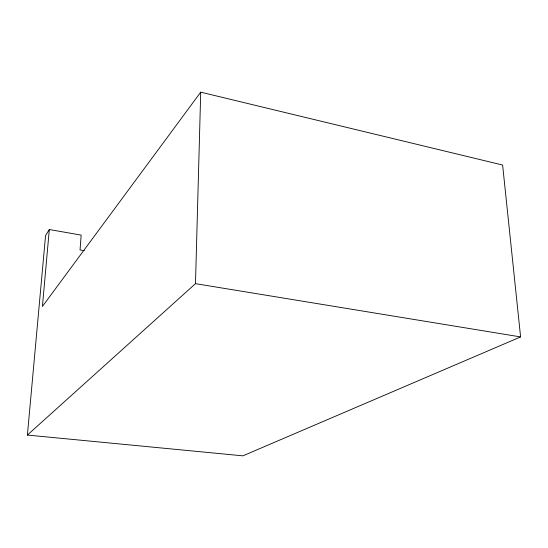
<?xml version="1.0" encoding="UTF-8"?>
<svg xmlns="http://www.w3.org/2000/svg" width="548" height="548" viewBox="0 0 548 548"><rect width="100%" height="100%" fill="white"/><g stroke="black" fill="none" stroke-linecap="round" stroke-linejoin="round"><path stroke-width="0.82" d="M27.4 435.064L195.485 283.659L200.719 92.16L502.619 165.037L520.6 336.924L242.887 455.84L27.4 435.064L45.559 235.572L49.313 229.523L81.172 235.106L80.042 249.957L84.255 250.669M49.313 229.523L42.415 306.435L200.719 92.16M195.485 283.659L520.6 336.924"/></g></svg>
